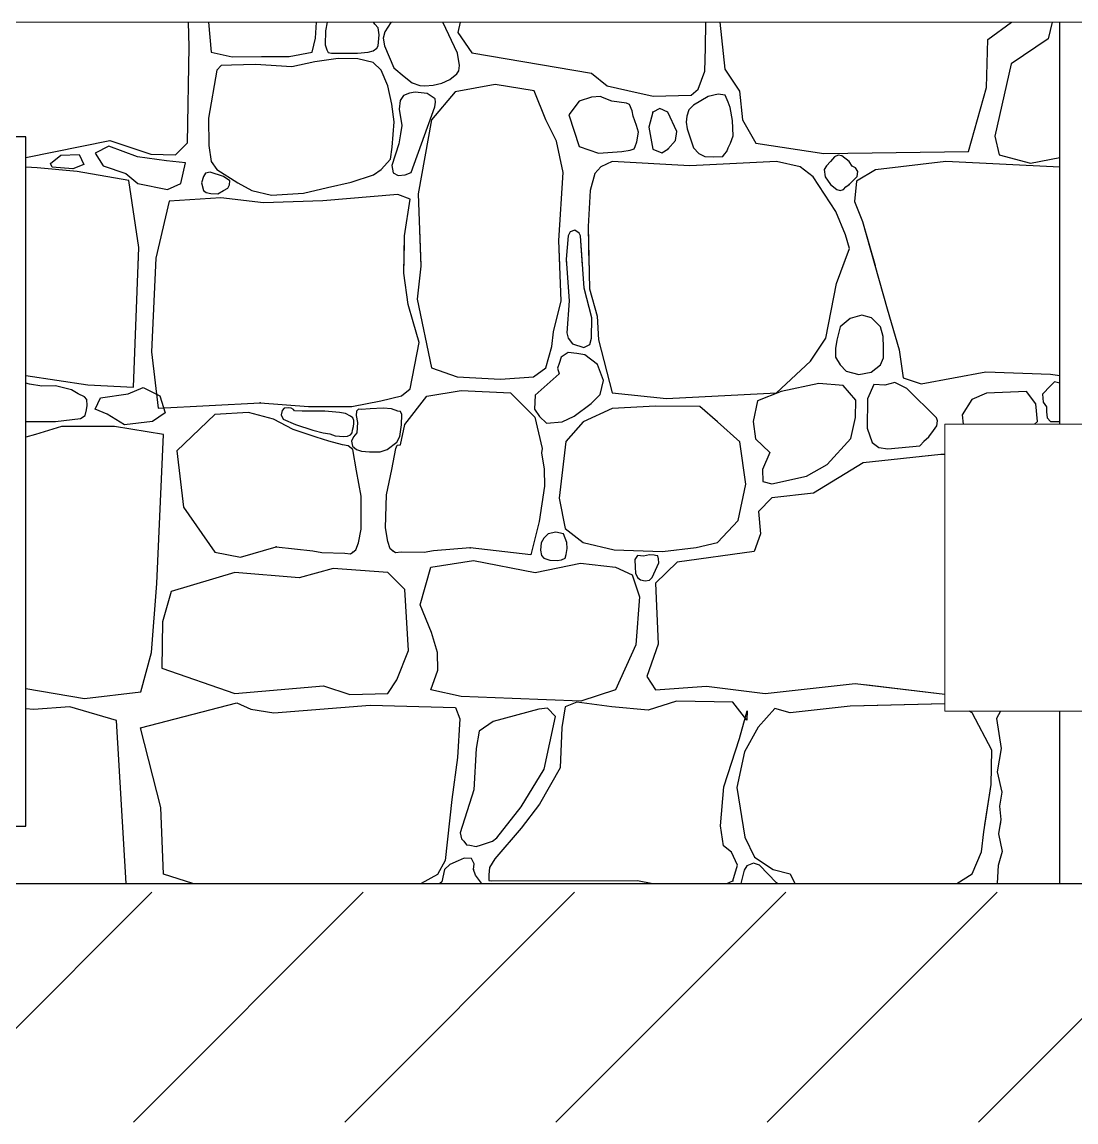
# Model space of a CAD drawing. Header units: feet. Extents: x -10410 to 374725, y -46422 to 88923.
# Drawn here: x 307510 to 308427, y -1258 to -300 of the extents above; entities that cross this region are included whole.
import ezdxf

# ---------------------------------------------------------------- set-up
doc = ezdxf.new("R2010")
doc.units = ezdxf.units.FT
doc.header["$MEASUREMENT"] = 0
for name, color, linetype, lineweight, true_color in [('2D - Общий_Ном._пера__118', 7, 'Continuous', 5, 0x573938), ('Конструктив - Стены Несущие_Ном._пера__87', 7, 'Continuous', 25, 0x6a6a6a), ('Местность - Рельеф_Ном._пера__93', 7, 'Continuous', 25, 0xa2a233)]:
    doc.layers.add(name, color=color, linetype=linetype, lineweight=lineweight, true_color=true_color)
doc.layers.add('Интерьер - Мебель_Ном._пера__7', color=7, linetype='Continuous', lineweight=20)
doc.layers.add('Конструктив - Перекрытия_Ном._пера__1', color=7, linetype='Continuous', lineweight=20)

# ---------------------------------------------------------------- blocks, each defined once
blk = doc.blocks.new('*X130')
at = {"layer": 'Конструктив - Стены Несущие_Ном._пера__87', "linetype": 'Continuous'}
for p, q in [((307655.03, -321.73), (307654.58, -300)), ((307672.03, -300), (307674.32, -326.23)), ((307764.89, -314.17), (307765.93, -300)), ((307775.07, -300), (307773.61, -307.78)), ((307816.79, -301.87), (307815.45, -300)), ((307819.52, -305.04), (307816.79, -301.87)), ((307820.44, -311.03), (307819.52, -305.04)), ((307830.57, -300.43), (307825.24, -308.52)), ((307831.75, -300), (307830.57, -300.43)), ((307888.65, -327.06), (307875.88, -300)), ((307890.87, -300), (307889.02, -309.1)), ((308104.42, -322.6), (308104.65, -300)), ((308116.88, -300), (308121.09, -341.05)), ((308349.95, -315.3), (308370.65, -300)), ((308406.18, -300), (308402.46, -314.8)), ((307762.06, -326.23), (307764.89, -314.17)), ((307773.61, -307.78), (307773.48, -319.93)), ((307819.65, -320.84), (307820.44, -311.03)), ((307825.24, -308.52), (307824.03, -313.95)), ((307824.03, -313.95), (307824.99, -320.62)), ((307889.02, -309.1), (307901.15, -326.94)), ((308348.96, -357.15), (308349.95, -315.3)), ((308402.46, -314.8), (308370.26, -336.35)), ((307653.54, -405.2), (307655.03, -321.73)), ((307773.48, -319.93), (307775, -324.14)), ((307775, -324.14), (307776, -326.52)), ((307810.89, -326.26), (307815.23, -325.18)), ((307815.23, -325.18), (307818.44, -322.83)), ((307818.44, -322.83), (307819.65, -320.84)), ((307824.99, -320.62), (307833.29, -339.82)), ((308103.95, -342.75), (308104.42, -322.6)), ((307674.32, -326.23), (307692.56, -330.32)), ((307692.56, -330.32), (307718.03, -330)), ((307718.03, -330), (307742.14, -329.9)), ((307742.14, -329.9), (307762.06, -326.23)), ((307764.47, -334.72), (307744.45, -339.12)), ((307784.81, -331.89), (307764.47, -334.72)), ((307776, -326.52), (307778.94, -327.06)), ((307778.94, -327.06), (307801.57, -327.06)), ((307801.9, -332.2), (307784.81, -331.89)), ((307801.57, -327.06), (307810.89, -326.26)), ((307815.1, -335.14), (307801.9, -332.2)), ((307822.23, -341.95), (307815.1, -335.14)), ((307890.4, -337.96), (307888.65, -327.06)), ((307901.15, -326.94), (308005.17, -344.64)), ((307679.04, -341.95), (307671.8, -383.78)), ((307682.81, -337.76), (307679.04, -341.95)), ((307691.83, -337.44), (307682.81, -337.76)), ((307712.69, -337.13), (307691.83, -337.44)), ((307744.45, -339.12), (307712.69, -337.13)), ((307828.1, -355.58), (307822.23, -341.95)), ((307833.29, -339.82), (307842.11, -347.44)), ((307888.03, -345.26), (307889.76, -342.65)), ((307889.76, -342.65), (307890.4, -337.96)), ((308005.17, -344.64), (308018.92, -355.56)), ((308097.93, -358.48), (308103.95, -342.75)), ((308121.09, -341.05), (308133.97, -360.13)), ((308370.26, -336.35), (308356.14, -399.51)), ((307842.11, -347.44), (307849.03, -352.84)), ((307849.03, -352.84), (307855.85, -355.36)), ((307867.29, -355.11), (307874.89, -353.3)), ((307874.89, -353.3), (307882.02, -350.17)), ((307882.02, -350.17), (307888.03, -345.26)), ((307831.46, -371.62), (307828.1, -355.58)), ((307846.96, -361.86), (307841.65, -364)), ((307851.71, -361.23), (307846.96, -361.86)), ((307862.29, -362.38), (307851.71, -361.23)), ((307855.85, -355.36), (307860.04, -355.67)), ((307860.04, -355.67), (307867.29, -355.11)), ((307869.06, -366.86), (307862.29, -362.38)), ((307886.54, -360.87), (307865.98, -385.14)), ((307921.22, -354.43), (307886.54, -360.87)), ((307955.4, -359.88), (307921.22, -354.43)), ((307965.55, -385.14), (307955.4, -359.88)), ((308018.92, -355.56), (308036.72, -359.7)), ((308036.72, -359.7), (308058.75, -364.69)), ((308058.75, -364.69), (308091.87, -363.59)), ((308091.87, -363.59), (308097.93, -358.48)), ((308115.31, -362.83), (308106.6, -364.8)), ((308121.53, -363.7), (308115.31, -362.83)), ((308124.07, -369.78), (308121.53, -363.7)), ((308133.97, -360.13), (308136.45, -385.14)), ((308333.35, -412.63), (308348.96, -357.15)), ((307833.34, -386.82), (307831.46, -371.62)), ((307838.57, -368.32), (307837.9, -375.98)), ((307841.65, -364), (307838.57, -368.32)), ((307868.91, -373.92), (307869.32, -369.67)), ((307869.32, -369.67), (307869.06, -366.86)), ((307994.53, -369.04), (307985.37, -380.68)), ((308005.11, -365.42), (307994.53, -369.04)), ((308013.11, -364.83), (308005.11, -365.42)), ((308014.83, -365.61), (308013.11, -364.83)), ((308022.76, -369.04), (308014.83, -365.61)), ((308035.7, -370.54), (308022.76, -369.04)), ((308038.12, -371.77), (308035.7, -370.54)), ((308040.49, -377.24), (308038.12, -371.77)), ((308093.85, -372.26), (308089.79, -376.53)), ((308106.6, -364.8), (308093.85, -372.26)), ((308125.84, -374.42), (308124.07, -369.78)), ((307837.9, -375.98), (307840.19, -390)), ((307848.15, -430.96), (307868.91, -373.92)), ((307985.37, -380.68), (307994.53, -408.42)), ((308041.34, -381.92), (308040.49, -377.24)), ((308044.46, -390.03), (308041.34, -381.92)), ((308058.43, -378.45), (308055.21, -391.58)), ((308064.52, -375.21), (308058.43, -378.45)), ((308071.56, -378.45), (308064.52, -375.21)), ((308079.48, -395.3), (308071.56, -378.45)), ((308088.21, -381.89), (308087.45, -387.15)), ((308089.79, -376.53), (308088.21, -381.89)), ((308127.95, -385.72), (308125.84, -374.42)), ((307671.8, -383.78), (307672.12, -407.58)), ((307831.77, -408.94), (307833.34, -386.82)), ((307840.19, -390), (307839.04, -397.45)), ((307865.98, -385.14), (307854.34, -449.54)), ((307974.72, -403.72), (307965.55, -385.14)), ((308046.05, -396.04), (308044.46, -390.03)), ((308055.21, -391.58), (308058.43, -410.65)), ((308087.45, -387.15), (308088.4, -393.07)), ((308128.52, -399.03), (308127.95, -385.72)), ((308136.45, -385.14), (308148.09, -405.45)), ((307839.04, -397.45), (307837.48, -406)), ((308044.75, -404.44), (308046.05, -396.04)), ((308078.24, -403.22), (308079.48, -395.3)), ((308088.4, -393.07), (308093.85, -409.41)), ((308126.27, -405.58), (308128.52, -399.03)), ((308356.14, -399.51), (308359.86, -415.61)), ((307513.08, -417.84), (307586.17, -403.22)), ((307585.27, -407.96), (307573.2, -414.14)), ((307609.99, -417.38), (307585.27, -407.96)), ((307586.17, -403.22), (307621.84, -415.11)), ((307643.14, -415.61), (307653.54, -405.2)), ((307672.12, -407.58), (307674.11, -421.52)), ((307830.2, -419.42), (307831.77, -408.94)), ((307837.48, -406), (307831.35, -424.85)), ((307980.41, -430.96), (307974.72, -403.72)), ((307994.53, -408.42), (308011.37, -414.12)), ((308031.68, -412.88), (308038.81, -411.62)), ((308038.81, -411.62), (308042.3, -410.28)), ((308042.3, -410.28), (308043.32, -408.42)), ((308043.32, -408.42), (308044.75, -404.44)), ((308058.43, -410.65), (308066.27, -413.92)), ((308066.27, -413.92), (308071.56, -410.65)), ((308071.56, -410.65), (308078.24, -403.22)), ((308093.85, -409.41), (308098.46, -414.39)), ((308122.83, -412.72), (308124.07, -409.41)), ((308124.07, -409.41), (308126.27, -405.58)), ((308148.09, -405.45), (308207.29, -414.61)), ((307534.34, -423.26), (307543.47, -415.91)), ((307543.47, -415.91), (307559.36, -415.32)), ((307559.36, -415.32), (307563.48, -424.15)), ((307573.2, -414.14), (307580.26, -425.33)), ((307635.31, -420.91), (307609.99, -417.38)), ((307621.84, -415.11), (307643.14, -415.61)), ((307651.8, -422.68), (307635.31, -420.91)), ((307822.23, -428.44), (307830.2, -419.42)), ((308011.37, -414.12), (308031.68, -412.88)), ((308098.46, -414.39), (308103.73, -417.22)), ((308103.73, -417.22), (308111.15, -417.31)), ((308111.15, -417.31), (308119.38, -417.12)), ((308119.38, -417.12), (308121.06, -415.11)), ((308121.06, -415.11), (308122.83, -412.72)), ((308207.29, -414.61), (308333.35, -412.63)), ((308216.56, -417.31), (308213.23, -421.55)), ((308219.71, -415.96), (308216.56, -417.31)), ((308222.89, -416.6), (308219.71, -415.96)), ((308229.33, -421.55), (308222.89, -416.6)), ((308359.86, -415.61), (308387.1, -423.04)), ((308387.1, -423.04), (308412.66, -417.92)), ((307522.77, -427), (307513.08, -426.51)), ((307557.69, -430.22), (307522.77, -427)), ((307535.81, -426.5), (307534.34, -423.26)), ((307553.77, -427.97), (307535.81, -426.5)), ((307563.48, -424.15), (307553.77, -427.97)), ((307602.47, -438.1), (307557.69, -430.22)), ((307580.26, -425.33), (307599.99, -431.8)), ((307647.97, -440.63), (307651.8, -422.68)), ((307673.29, -430.85), (307669.22, -431.52)), ((307684.94, -434.55), (307673.29, -430.85)), ((307674.11, -421.52), (307679.04, -428.44)), ((307679.04, -428.44), (307697.38, -439.97)), ((307815.63, -433.15), (307822.23, -428.44)), ((307831.35, -424.85), (307832.74, -431.22)), ((308013.35, -426.01), (308008.15, -431.95)), ((308023.26, -421.55), (308013.35, -426.01)), ((308090.63, -425.26), (308023.26, -421.55)), ((308166.07, -421.55), (308090.63, -425.26)), ((308186.73, -426.01), (308166.07, -421.55)), ((308198.12, -434.92), (308186.73, -426.01)), ((308209.63, -425.22), (308207.53, -428.48)), ((308207.53, -428.48), (308208.65, -434.72)), ((308213.23, -421.55), (308209.63, -425.22)), ((308232.09, -425.46), (308229.33, -421.55)), ((308235.03, -427), (308232.09, -425.46)), ((308236.92, -430.18), (308235.03, -427)), ((308252.36, -428.73), (308235.77, -438.64)), ((308236.39, -434.48), (308236.92, -430.18)), ((308313.54, -421.55), (308252.36, -428.73)), ((308412.66, -426.49), (308313.54, -421.55)), ((307599.99, -431.8), (307610.29, -440.63)), ((307611.43, -496.36), (307602.47, -438.1)), ((307667.53, -434.55), (307665.88, -440.07)), ((307665.88, -440.07), (307667.53, -446.68)), ((307669.22, -431.52), (307667.53, -434.55)), ((307690.58, -438.19), (307684.94, -434.55)), ((307690.28, -441.83), (307690.58, -438.19)), ((307697.38, -439.97), (307709.65, -446.68)), ((307775.58, -443.95), (307796.13, -439.44)), ((307796.13, -439.44), (307815.63, -433.15)), ((307832.74, -431.22), (307837.01, -433.51)), ((307837.01, -433.51), (307843.16, -433.2)), ((307843.16, -433.2), (307848.15, -430.96)), ((307976.7, -490.16), (307980.41, -430.96)), ((308008.15, -431.95), (308003.94, -446.81)), ((308217.69, -464.89), (308198.12, -434.92)), ((308208.65, -434.72), (308213.23, -441.36)), ((308229.33, -441.36), (308236.39, -434.48)), ((308235.77, -438.64), (308234.03, -456.22)), ((307610.29, -440.63), (307636.19, -445.93)), ((307636.19, -445.93), (307647.97, -440.63)), ((307667.53, -446.68), (307669.95, -448.44)), ((307669.95, -448.44), (307673.95, -449.35)), ((307673.95, -449.35), (307679.9, -449.66)), ((307679.9, -449.66), (307684.94, -446.68)), ((307684.94, -446.68), (307688.64, -444.56)), ((307688.64, -444.56), (307690.28, -441.83)), ((307709.65, -446.68), (307726.73, -450.66)), ((307726.73, -450.66), (307754.62, -449.09)), ((307754.62, -449.09), (307775.58, -443.95)), ((307836.61, -450.04), (307771.41, -455.71)), ((307847.53, -454.13), (307836.61, -450.04)), ((307854.34, -449.54), (307856.82, -512.7)), ((308003.94, -446.81), (308002.21, -478.02)), ((308213.23, -441.36), (308218.81, -445.77)), ((308218.81, -445.77), (308221.66, -446.61)), ((308221.66, -446.61), (308224.6, -445.73)), ((308224.6, -445.73), (308226.64, -443.62)), ((308226.64, -443.62), (308229.33, -441.36)), ((307637.74, -455.95), (307626.08, -505.69)), ((307682.54, -453.21), (307637.74, -455.95)), ((307719.89, -457.38), (307682.54, -453.21)), ((307771.41, -455.71), (307719.89, -457.38)), ((307842.45, -486.22), (307847.53, -454.13)), ((308234.03, -456.22), (308241.07, -473.8)), ((308226.36, -485.2), (308217.69, -464.89)), ((308002.21, -478.02), (308003.45, -532.26)), ((308241.07, -473.8), (308262.52, -549.6)), ((307841.94, -518.74), (307842.45, -486.22)), ((307984.9, -486.22), (307983.04, -506.36)), ((307986.76, -482.7), (307984.9, -486.22)), ((307990.7, -481.27), (307986.76, -482.7)), ((307994.47, -483.79), (307990.7, -481.27)), ((307995.52, -486.22), (307994.47, -483.79)), ((307998.7, -531.62), (307995.52, -486.22)), ((308229.82, -497.09), (308226.36, -485.2)), ((307606.73, -617.96), (307611.43, -496.36)), ((307978.68, -542.66), (307976.7, -490.16)), ((308218.43, -527.56), (308229.82, -497.09)), ((307626.08, -505.69), (307622.19, -587.1)), ((307983.04, -506.36), (307985.79, -542.87)), ((307856.82, -512.7), (307853.35, -541.18)), ((307845.78, -545.92), (307841.94, -518.74)), ((308005.5, -557.67), (307998.7, -531.62)), ((308003.45, -532.26), (308010.13, -556.04)), ((308209.02, -575.11), (308218.43, -527.56)), ((307853.35, -541.18), (307865.98, -601.12)), ((307971.99, -569.66), (307978.68, -542.66)), ((307985.79, -542.87), (307983.62, -570.47)), ((307849.95, -561.09), (307845.78, -545.92)), ((308240.51, -555.18), (308230.3, -558.1)), ((308248.76, -557.67), (308240.51, -555.18)), ((308262.52, -549.6), (308272.92, -585.27)), ((307855.28, -579.1), (307849.95, -561.09)), ((308005.33, -575.11), (308005.5, -557.67)), ((308010.13, -556.04), (308011.37, -576.6)), ((308230.3, -558.1), (308221.53, -565.26)), ((308256.75, -565.26), (308248.76, -557.67)), ((307970.75, -582.54), (307971.99, -569.66)), ((307983.62, -570.47), (307984.9, -575.11)), ((308221.53, -565.26), (308218.73, -576.96)), ((308259.06, -573.86), (308256.75, -565.26)), ((308259.33, -583.24), (308259.06, -573.86)), ((307847.53, -619.45), (307855.28, -579.1)), ((307965.55, -601.12), (307970.75, -582.54)), ((307984.9, -575.11), (307988.59, -580.25)), ((307988.59, -580.25), (307998.53, -583.33)), ((307998.53, -583.33), (308003.62, -580.7)), ((308003.62, -580.7), (308005.33, -575.11)), ((308011.37, -576.6), (308023.26, -622.91)), ((308195.64, -595.17), (308209.02, -575.11)), ((308218.73, -576.96), (308217.56, -584.2)), ((308259.37, -592.24), (308259.33, -583.24)), ((307622.19, -587.1), (307628.17, -636.12)), ((307978.85, -591.77), (307977.02, -597.18)), ((307984.9, -587.83), (307978.85, -591.77)), ((307992.3, -588.73), (307984.9, -587.83)), ((307999.29, -589.85), (307992.3, -588.73)), ((308010.31, -598.15), (307999.29, -589.85)), ((308217.56, -584.2), (308217.47, -591.67)), ((308217.47, -591.67), (308221.53, -598.39)), ((308256.75, -598.39), (308259.37, -592.24)), ((308272.92, -585.27), (308276.39, -609.79)), ((307865.98, -601.12), (307888.28, -608.79)), ((307954.65, -608.79), (307965.55, -601.12)), ((307977.02, -597.18), (307975.64, -601.4)), ((307975.64, -601.4), (307977.02, -606.35)), ((308015.71, -612.14), (308010.31, -598.15)), ((308166.07, -622.91), (308195.64, -595.17)), ((308221.53, -598.39), (308226.77, -604.02)), ((308248.55, -604.72), (308256.75, -598.39)), ((307513.08, -607.84), (307566.85, -615.98)), ((307888.28, -608.79), (307925.92, -611.02)), ((307925.92, -611.02), (307954.65, -608.79)), ((307977.02, -606.35), (307956.26, -624.77)), ((308012.86, -624.22), (308015.71, -612.14)), ((308226.77, -604.02), (308237.9, -606.77)), ((308237.9, -606.77), (308248.55, -604.72)), ((308276.39, -609.79), (308291.99, -614.99)), ((308291.99, -614.99), (308348.46, -604.58)), ((308348.46, -604.58), (308404.69, -606.57)), ((308404.69, -606.57), (308412.66, -607.77)), ((307516.05, -615.17), (307513.08, -614.48)), ((307526.74, -616.93), (307516.05, -615.17)), ((307538.87, -616.72), (307526.74, -616.93)), ((307552.58, -620.35), (307538.87, -616.72)), ((307558.48, -623.6), (307552.58, -620.35)), ((307566.85, -615.98), (307606.73, -617.96)), ((307602.11, -623.62), (307615.11, -618.2)), ((307615.11, -618.2), (307629.55, -625.42)), ((307839.94, -625.46), (307847.53, -619.45)), ((307861.77, -625.64), (307891.74, -620.93)), ((307891.74, -620.93), (307934.84, -622.91)), ((308170.13, -621.67), (308149.58, -629.85)), ((308203.08, -614.74), (308170.13, -621.67)), ((308224.13, -616.47), (308203.08, -614.74)), ((308235.27, -629.35), (308224.13, -616.47)), ((308250.9, -615.72), (308245.32, -628.11)), ((308260.59, -616.07), (308250.9, -615.72)), ((308269.23, -613.84), (308260.59, -616.07)), ((308279.61, -618.95), (308269.23, -613.84)), ((308305.37, -644.71), (308279.61, -618.95)), ((308383.63, -621.67), (308348.96, -623.16)), ((308391.81, -632.32), (308383.63, -621.67)), ((308404.69, -616.72), (308397.76, -623.87)), ((308408.23, -613.35), (308404.69, -616.72)), ((308412.66, -614.38), (308408.23, -613.35)), ((307564.04, -626.35), (307558.48, -623.6)), ((307566.14, -628.67), (307564.04, -626.35)), ((307566.19, -633.79), (307566.14, -628.67)), ((307573.22, -636.98), (307577.92, -627.23)), ((307577.92, -627.23), (307602.11, -623.62)), ((307628.17, -636.12), (307716.89, -631.63)), ((307629.55, -625.42), (307634.25, -640.23)), ((307716.89, -631.63), (307759.03, -634.79)), ((307796.76, -634.79), (307821.77, -629.79)), ((307821.77, -629.79), (307839.94, -625.46)), ((307842.86, -650.34), (307861.77, -625.64)), ((307934.84, -622.91), (307955.81, -643.95)), ((307956.26, -624.77), (307955.66, -636.97)), ((307990.22, -643.29), (308004.89, -632.02)), ((308004.89, -632.02), (308012.86, -624.22)), ((308023.26, -622.91), (308070.57, -627.87)), ((308070.57, -627.87), (308166.07, -622.91)), ((308149.58, -629.85), (308145.84, -647.78)), ((308235.03, -644.21), (308235.27, -629.35)), ((308245.32, -628.11), (308244.93, -653.62)), ((308336.08, -628.61), (308327.77, -642.01)), ((308348.96, -623.16), (308336.08, -628.61)), ((308397.76, -623.87), (308398.37, -630.98)), ((308398.37, -630.98), (308401.23, -635.17)), ((307564.54, -642.61), (307565.7, -637.76)), ((307565.7, -637.76), (307566.19, -633.79)), ((307583.69, -641.31), (307573.22, -636.98)), ((307598.86, -650.7), (307583.69, -641.31)), ((307634.25, -640.23), (307623.05, -647.81)), ((307677.56, -641.6), (307644.29, -673.3)), ((307706.73, -640), (307677.56, -641.6)), ((307728.52, -645.89), (307706.73, -640)), ((307735.9, -638.16), (307735.25, -642.1)), ((307737.64, -636.14), (307735.9, -638.16)), ((307741.25, -635.8), (307737.64, -636.14)), ((307743.83, -636.31), (307741.25, -635.8)), ((307745.78, -637.22), (307743.83, -636.31)), ((307746.84, -638.39), (307745.78, -637.22)), ((307753.29, -638.93), (307746.84, -638.39)), ((307773.19, -638.86), (307753.29, -638.93)), ((307759.03, -634.79), (307796.76, -634.79)), ((307785.96, -640.03), (307773.19, -638.86)), ((307791, -640.85), (307785.96, -640.03)), ((307795.57, -643.02), (307791, -640.85)), ((307800.65, -638.86), (307800.41, -642.62)), ((307802.49, -637.07), (307800.65, -638.86)), ((307804.72, -637.28), (307802.49, -637.07)), ((307812.69, -636.73), (307804.72, -637.28)), ((307823.84, -636.2), (307812.69, -636.73)), ((307831.16, -636.91), (307823.84, -636.2)), ((307836.63, -638.86), (307831.16, -636.91)), ((307839.05, -639.17), (307836.63, -638.86)), ((307840.26, -641.85), (307839.05, -639.17)), ((307955.66, -636.97), (307959.97, -643.57)), ((308023.26, -636.53), (307998, -648.18)), ((308060.91, -634.55), (308023.26, -636.53)), ((308099.55, -634.8), (308060.91, -634.55)), ((308114.9, -648.18), (308099.55, -634.8)), ((308393.18, -647.91), (308391.81, -632.32)), ((308401.23, -635.17), (308401.12, -639.52)), ((308401.12, -639.52), (308401.67, -644.59)), ((307513.08, -647.93), (307538.87, -647.93)), ((307538.87, -647.93), (307560.63, -645.25)), ((307560.63, -645.25), (307564.54, -642.61)), ((307623.05, -647.81), (307598.86, -650.7)), ((307745.66, -654.71), (307728.52, -645.89)), ((307735.25, -642.1), (307736.94, -645.89)), ((307736.94, -645.89), (307747.69, -650.38)), ((307747.69, -650.38), (307762.73, -655.23)), ((307797.41, -644.69), (307795.57, -643.02)), ((307798.52, -646.91), (307797.41, -644.69)), ((307798.01, -652.07), (307798.27, -649.45)), ((307798.27, -649.45), (307798.52, -646.91)), ((307800.41, -642.62), (307801.57, -648.69)), ((307801.57, -648.69), (307800.93, -657.66)), ((307838.28, -660.79), (307839.86, -650.85)), ((307839.08, -668.2), (307842.86, -650.34)), ((307839.86, -650.85), (307840.26, -641.85)), ((307955.81, -643.95), (307962.23, -671.33)), ((307959.97, -643.57), (307965.92, -649.25)), ((307965.92, -649.25), (307979.67, -648.18)), ((307979.67, -648.18), (307990.22, -643.29)), ((307998, -648.18), (307982.89, -665.27)), ((308134.22, -665.51), (308114.9, -648.18)), ((308145.84, -647.78), (308147.84, -662.79)), ((308230.72, -662.62), (308235.03, -644.21)), ((308306.33, -647.32), (308305.37, -644.71)), ((308305.72, -651.55), (308306.33, -647.32)), ((308327.77, -642.01), (308328.58, -650)), ((308390.56, -650), (308393.18, -647.91)), ((308401.67, -644.59), (308404.69, -647.93)), ((308404.69, -647.93), (308412.66, -647.93)), ((307521.28, -659.07), (307513.08, -661.44)), ((307544.07, -652.14), (307521.28, -659.07)), ((307567.1, -652.14), (307544.07, -652.14)), ((307590.13, -652.14), (307567.1, -652.14)), ((307632.73, -659.17), (307590.13, -652.14)), ((307627.04, -788.81), (307632.73, -659.17)), ((307765.66, -661.54), (307745.66, -654.71)), ((307762.73, -655.23), (307771.8, -657.67)), ((307771.8, -657.67), (307777.5, -658.65)), ((307777.5, -658.65), (307782.07, -660.16)), ((307782.07, -660.16), (307789.57, -660.83)), ((307789.57, -660.83), (307792.99, -660.56)), ((307792.99, -660.56), (307795.57, -659.29)), ((307795.57, -659.29), (307796.83, -657.71)), ((307796.83, -657.71), (307797.34, -655.44)), ((307797.34, -655.44), (307798.01, -652.07)), ((307800.93, -657.66), (307798.04, -661.08)), ((308244.93, -653.62), (308249.46, -666.13)), ((308298.7, -661.29), (308302.84, -655.74)), ((308302.84, -655.74), (308305.72, -651.55)), ((307776.64, -664.9), (307765.66, -661.54)), ((307788.52, -668.05), (307776.64, -664.9)), ((307793.59, -669.04), (307788.52, -668.05)), ((307797.56, -672.28), (307793.59, -669.04)), ((307798.04, -661.08), (307796.46, -665.05)), ((307796.46, -665.05), (307797.28, -669.31)), ((307797.28, -669.31), (307800.65, -672.28)), ((307827.45, -672.28), (307835.84, -665.76)), ((307835.02, -671.33), (307836.1, -668.49)), ((307835.84, -665.76), (307838.28, -660.79)), ((307836.1, -668.49), (307839.08, -668.2)), ((307982.89, -665.27), (307976.94, -714.55)), ((308139.42, -702.42), (308134.22, -665.51)), ((308147.84, -662.79), (308160.23, -674.92)), ((308210.26, -685.33), (308230.72, -662.62)), ((308249.46, -666.13), (308255.18, -670.32)), ((308255.18, -670.32), (308263.01, -671.71)), ((308263.01, -671.71), (308290.8, -669.05)), ((308290.8, -669.05), (308294.57, -664.84)), ((308294.47, -665.02), (308298.7, -661.29)), ((307644.29, -673.3), (307650.18, -722.36)), ((307800.65, -690.7), (307797.56, -672.28)), ((307800.65, -672.28), (307805.09, -673.57)), ((307805.09, -673.57), (307812.11, -674.28)), ((307812.11, -674.28), (307821.34, -674.15)), ((307821.34, -674.15), (307827.45, -672.28)), ((307831.43, -689.66), (307835.02, -671.33)), ((307962.23, -671.33), (307961.72, -675.1)), ((307961.72, -675.1), (307964.13, -689.21)), ((308160.23, -674.92), (308154.03, -689.54)), ((308309.08, -676.41), (308241.71, -683.84)), ((308312.66, -676.47), (308309.08, -676.41)), ((307964.13, -689.21), (307964.31, -704.04)), ((308192.42, -695.48), (308210.26, -685.33)), ((308241.71, -683.84), (308198.37, -710.1)), ((307804.64, -712.8), (307800.65, -690.7)), ((307826.84, -711.64), (307831.43, -689.66)), ((308154.03, -689.54), (308154.28, -699.94)), ((308162.21, -702.17), (308192.42, -695.48)), ((307964.31, -704.04), (307959.73, -734.95)), ((308132.73, -733.87), (308139.42, -702.42)), ((308154.28, -699.94), (308162.21, -702.17)), ((307804.64, -741.65), (307804.64, -712.8)), ((307826.05, -740.49), (307826.84, -711.64)), ((307976.94, -714.55), (307982.15, -741.06)), ((308162.21, -714.31), (308150.57, -726.19)), ((308198.37, -710.1), (308162.21, -714.31)), ((307650.18, -722.36), (307677.56, -761.6)), ((308150.57, -726.19), (308152.3, -745.51)), ((307959.73, -734.95), (307952.54, -763.9)), ((308114.9, -753.19), (308132.73, -733.87)), ((307802.56, -753.31), (307804.64, -741.65)), ((307827.82, -752.2), (307826.05, -740.49)), ((307967.49, -745.63), (307963.57, -749.23)), ((307974.15, -744.15), (307967.49, -745.63)), ((307980.81, -745.69), (307974.15, -744.15)), ((307982.15, -749.23), (307980.81, -745.69)), ((307982.15, -741.06), (307998, -753.19)), ((308152.3, -745.51), (308146.6, -761.12)), ((307800.11, -759.61), (307802.56, -753.31)), ((307830.09, -758.55), (307827.82, -752.2)), ((307961.25, -753.35), (307960.8, -759.68)), ((307963.57, -749.23), (307961.25, -753.35)), ((307983.67, -753.06), (307982.15, -749.23)), ((307983.9, -758.36), (307983.67, -753.06)), ((307998, -753.19), (308024.99, -759.63)), ((308096.33, -757.4), (308114.9, -753.19)), ((307677.56, -761.6), (307699.79, -765.82)), ((307699.79, -765.82), (307730.67, -757)), ((307730.67, -757), (307762.6, -760.54)), ((307762.6, -760.54), (307770.58, -761.99)), ((307770.58, -761.99), (307790.44, -762.34)), ((307790.44, -762.34), (307795.57, -762.92)), ((307795.57, -762.92), (307797.56, -761.6)), ((307797.56, -761.6), (307800.11, -759.61)), ((307832.58, -760.62), (307830.09, -758.55)), ((307834.54, -762), (307832.58, -760.62)), ((307839.68, -761.55), (307834.54, -762)), ((307859.54, -761.75), (307839.68, -761.55)), ((307867.56, -760.51), (307859.54, -761.75)), ((307899.58, -757.85), (307867.56, -760.51)), ((307952.54, -763.9), (307899.58, -757.85)), ((307960.8, -759.68), (307961.67, -764.6)), ((307961.67, -764.6), (307963.57, -766.81)), ((307982.15, -766.81), (307983.12, -763.48)), ((307983.12, -763.48), (307983.9, -758.36)), ((308024.99, -759.63), (308066.85, -760.87)), ((308045.11, -764.6), (308042.79, -768.05)), ((308050.45, -765.02), (308045.11, -764.6)), ((308055.53, -763.96), (308050.45, -765.02)), ((308059.65, -764.09), (308055.53, -763.96)), ((308060.94, -764.6), (308059.65, -764.09)), ((308062.96, -764.89), (308060.94, -764.6)), ((308063.58, -767.34), (308062.96, -764.89)), ((308066.85, -760.87), (308096.33, -757.4)), ((308146.6, -761.12), (308079.73, -770.28)), ((307856.08, -807.43), (307865.24, -774.74)), ((307865.24, -774.74), (307902.64, -768.8)), ((307902.64, -768.8), (307956.14, -779.2)), ((307956.14, -779.2), (307995.52, -771.02)), ((307963.57, -766.81), (307968.87, -768.63)), ((307968.87, -768.63), (307975.18, -768.69)), ((307975.18, -768.69), (307979.23, -768.3)), ((307979.23, -768.3), (307982.15, -766.81)), ((307995.52, -771.02), (308025.98, -774.74)), ((308025.98, -774.74), (308040.6, -781.43)), ((308042.79, -768.05), (308043.08, -774.67)), ((308043.08, -774.67), (308043.6, -779.95)), ((308057.85, -783.65), (308063.7, -770.75)), ((308079.73, -770.28), (308060.91, -788.61)), ((308063.7, -770.75), (308063.58, -767.34)), ((307694.79, -779.2), (307639.31, -795.8)), ((307750.81, -783.9), (307694.79, -779.2)), ((307780.29, -775.73), (307750.81, -783.9)), ((307827.85, -779.2), (307780.29, -775.73)), ((307842.7, -794.06), (307827.85, -779.2)), ((308040.6, -781.43), (308047.04, -800.5)), ((308043.6, -779.95), (308045.11, -783.65)), ((308045.11, -783.65), (308047.78, -785.55)), ((308055.66, -785.87), (308057.85, -783.65)), ((307622.38, -848.96), (307627.04, -788.81)), ((307845.92, -847.31), (307842.7, -794.06)), ((308047.78, -785.55), (308051.9, -786.41)), ((308051.9, -786.41), (308055.66, -785.87)), ((308060.91, -788.61), (308063.14, -841.61)), ((307639.31, -795.8), (307631.79, -822.26)), ((308047.04, -800.5), (308043.82, -842.11)), ((307865.98, -831.46), (307856.08, -807.43)), ((307631.79, -822.26), (307631.3, -862.56)), ((307871.19, -849.04), (307865.98, -831.46)), ((308043.82, -842.11), (308025.98, -881.49)), ((308063.14, -841.61), (308053.23, -869.85)), ((307612.99, -883.06), (307622.38, -848.96)), ((307835.77, -872.82), (307845.92, -847.31)), ((307871.43, -864.4), (307871.19, -849.04)), ((307631.3, -862.56), (307694.79, -884.71)), ((307865.24, -881.49), (307871.43, -864.4)), ((308053.23, -869.85), (308060.91, -881.49)), ((307513.08, -880.34), (307564.13, -888.92)), ((307694.79, -884.71), (307771.87, -878.02)), ((307771.87, -878.02), (307794.9, -885.45)), ((307827.85, -884.71), (307835.77, -872.82)), ((308060.91, -881.49), (308105.24, -878.27)), ((308105.24, -878.27), (308156.26, -884.71)), ((308156.26, -884.71), (308234.53, -875.79)), ((308234.53, -875.79), (308312.66, -885.18)), ((307564.13, -888.92), (307612.99, -883.06)), ((307794.9, -885.45), (307827.85, -884.71)), ((307891.74, -887.19), (307865.24, -881.49)), ((307936.08, -888.92), (307891.74, -887.19)), ((307996.02, -891.4), (307936.08, -888.92)), ((308025.98, -881.49), (307996.02, -891.4)), ((307519.55, -898.58), (307513.08, -897.89)), ((307551.25, -896.1), (307519.55, -898.58)), ((307591.81, -908.23), (307551.25, -896.1)), ((307612.66, -914.51), (307696.57, -892.63)), ((307696.57, -892.63), (307708.71, -898.33)), ((307708.71, -898.33), (307728.72, -901.3)), ((307728.72, -901.3), (307812.69, -894.62)), ((307812.69, -894.62), (307886.74, -896.85)), ((307886.74, -896.85), (307890.71, -906.75)), ((307959.36, -898.33), (307919.71, -909.06)), ((307966.79, -897.34), (307959.36, -898.33)), ((307973.83, -904.76), (307966.79, -897.34)), ((307982.15, -896.1), (307979.42, -914.18)), ((307992.55, -892.14), (307982.15, -896.1)), ((308022.76, -896.1), (307992.55, -892.14)), ((308054.47, -899.07), (308022.76, -896.1)), ((308079.24, -891.4), (308054.47, -899.07)), ((308128.28, -892.14), (308079.24, -891.4)), ((308140.41, -907.74), (308128.28, -892.14)), ((308133.97, -923.84), (308140.66, -899.82)), ((308140.66, -899.82), (308140.41, -907.74)), ((308164.68, -897.59), (308150.32, -913.94)), ((308178.06, -901.3), (308164.68, -897.59)), ((308230.32, -895.61), (308178.06, -901.3)), ((308312.66, -893.56), (308230.32, -895.61)), ((308336.57, -901.3), (308333.85, -900)), ((308361.19, -900), (308357.55, -906.34)), ((307600.37, -1050), (307591.81, -908.23)), ((307890.71, -906.75), (307888.48, -940.19)), ((307919.71, -909.06), (307907.35, -917.4)), ((307964.07, -950.34), (307973.83, -904.76)), ((308353.66, -934), (308336.57, -901.3)), ((308357.55, -906.34), (308361.56, -932.37)), ((307630.33, -983.92), (307612.66, -914.51)), ((307907.35, -917.4), (307904.87, -932.51)), ((307979.42, -914.18), (307977.94, -949.35)), ((308150.32, -913.94), (308138.43, -935.48)), ((308120.35, -965.95), (308133.97, -923.84)), ((307904.87, -932.51), (307902.89, -968.42)), ((308138.43, -935.48), (308131.74, -966.44)), ((308352.92, -963.72), (308353.66, -934)), ((308361.56, -932.37), (308358.29, -952.92)), ((307888.48, -940.19), (307883.52, -976.85)), ((307944, -983.29), (307964.07, -950.34)), ((307977.94, -949.35), (307959.85, -981.06)), ((308358.29, -952.92), (308362.3, -970.44)), ((308117.38, -999.88), (308120.35, -965.95)), ((308131.74, -966.44), (308138.68, -1009.79)), ((308346.48, -1005.08), (308352.92, -963.72)), ((307902.89, -968.42), (307890.9, -1005.83)), ((308362.3, -970.44), (308360.34, -982.56)), ((307632.64, -1041.97), (307630.33, -983.92)), ((307883.52, -976.85), (307877.87, -1029.85)), ((307922.95, -1010.28), (307944, -983.29)), ((307959.85, -981.06), (307944, -1001.86)), ((308360.34, -982.56), (308361.48, -994.43)), ((308361.48, -994.43), (308359.27, -1006.88)), ((307944, -1001.86), (307920.97, -1028.61)), ((308120.1, -1017.22), (308117.38, -999.88)), ((308344.5, -1022.42), (308346.48, -1005.08)), ((307890.9, -1005.83), (307892.19, -1011.15)), ((307892.19, -1011.15), (307894.22, -1013.25)), ((307894.22, -1013.25), (307896.47, -1016.25)), ((307909.33, -1016.47), (307919.1, -1013.09)), ((307919.1, -1013.09), (307922.95, -1010.28)), ((308138.68, -1009.79), (308147.1, -1027.12)), ((308359.27, -1006.88), (308362.63, -1022.1)), ((307896.47, -1016.25), (307899.29, -1016.79)), ((307899.29, -1016.79), (307904.81, -1017.83)), ((307904.81, -1017.83), (307909.33, -1016.47)), ((308127.04, -1022.67), (308120.1, -1017.22)), ((308132.24, -1034.06), (308127.04, -1022.67)), ((308336.57, -1041.74), (308344.5, -1022.42)), ((308362.63, -1022.1), (308359.19, -1034.47)), ((307877.87, -1029.85), (307871.14, -1042.23)), ((307881.99, -1033.39), (307877.33, -1037.77)), ((307889.1, -1030.23), (307881.99, -1033.39)), ((307894.31, -1027.99), (307889.1, -1030.23)), ((307900.91, -1028.11), (307894.31, -1027.99)), ((307903, -1033.01), (307900.91, -1028.11)), ((307902.64, -1037.77), (307903, -1033.01)), ((307920.97, -1028.61), (307916.51, -1036.14)), ((308128.28, -1047.68), (308132.24, -1034.06)), ((308146.29, -1032.42), (308140.25, -1034.56)), ((308151.52, -1034.02), (308146.29, -1032.42)), ((308147.1, -1027.12), (308163.2, -1037.77)), ((308166.07, -1049.36), (308151.52, -1034.02)), ((307658.19, -1050), (307632.64, -1041.97)), ((307871.14, -1042.23), (307857.1, -1050)), ((307877.33, -1037.77), (307874.85, -1048.61)), ((307904.35, -1042.7), (307902.64, -1037.77)), ((307909.58, -1049.66), (307904.35, -1042.7)), ((307915.97, -1042.43), (307915.89, -1047.3)), ((307916.51, -1036.14), (307915.97, -1042.43)), ((308138.03, -1038.29), (308135.07, -1050)), ((308140.25, -1034.56), (308138.03, -1038.29)), ((308163.2, -1037.77), (308178.06, -1041.74)), ((308178.06, -1041.74), (308182.1, -1050)), ((308323.16, -1050), (308336.57, -1041.74)), ((308359.19, -1034.47), (308358.13, -1049.61)), ((307874.85, -1048.61), (307873.13, -1050)), ((307909.66, -1050), (307909.58, -1049.66)), ((307915.89, -1047.3), (307918.49, -1047.68)), ((307918.49, -1047.68), (308045.3, -1047.43)), ((308045.3, -1047.43), (308058.59, -1050)), ((308123.09, -1050), (308128.28, -1047.68)), ((308166.93, -1050), (308166.07, -1049.36)), ((308358.13, -1049.61), (308358.1, -1050))]:
    blk.add_line(p, q, dxfattribs=at)
for p in [(308058.43, -378.45), (308071.56, -410.65), (308229.33, -441.36), (307716.89, -631.63), (307730.67, -757), (307797.56, -761.6), (307797.56, -761.6), (307832.58, -760.62), (307832.58, -760.62), (307899.58, -757.85), (307902.64, -1037.77), (308128.28, -1047.68)]:
    blk.add_point(p, dxfattribs=at)
blk = doc.blocks.new('Штриховка_65', base_point=(0, 0))
at = {"layer": 'Конструктив - Стены Несущие_Ном._пера__87', "linetype": 'Continuous'}
blk.add_blockref('*X130', (0, 0), dxfattribs=at)
blk = doc.blocks.new('*X134')
at = {"layer": 'Конструктив - Стены Несущие_Ном._пера__87', "linetype": 'Continuous'}
for p, q in [((307655.03, -321.73), (307654.58, -300)), ((307672.03, -300), (307674.32, -326.23)), ((307764.89, -314.17), (307765.93, -300)), ((307775.07, -300), (307773.61, -307.78)), ((307816.79, -301.87), (307815.45, -300)), ((307819.52, -305.04), (307816.79, -301.87)), ((307820.44, -311.03), (307819.52, -305.04)), ((307830.57, -300.43), (307825.24, -308.52)), ((307831.75, -300), (307830.57, -300.43)), ((307888.65, -327.06), (307875.88, -300)), ((307890.87, -300), (307889.02, -309.1)), ((308104.42, -322.6), (308104.65, -300)), ((308116.88, -300), (308121.09, -341.05)), ((308349.95, -315.3), (308370.65, -300)), ((308406.18, -300), (308402.46, -314.8)), ((307762.06, -326.23), (307764.89, -314.17)), ((307773.61, -307.78), (307773.48, -319.93)), ((307819.65, -320.84), (307820.44, -311.03)), ((307825.24, -308.52), (307824.03, -313.95)), ((307824.03, -313.95), (307824.99, -320.62)), ((307889.02, -309.1), (307901.15, -326.94)), ((308348.96, -357.15), (308349.95, -315.3)), ((308402.46, -314.8), (308370.26, -336.35)), ((307653.54, -405.2), (307655.03, -321.73)), ((307773.48, -319.93), (307775, -324.14)), ((307775, -324.14), (307776, -326.52)), ((307810.89, -326.26), (307815.23, -325.18)), ((307815.23, -325.18), (307818.44, -322.83)), ((307818.44, -322.83), (307819.65, -320.84)), ((307824.99, -320.62), (307833.29, -339.82)), ((308103.95, -342.75), (308104.42, -322.6)), ((307674.32, -326.23), (307692.56, -330.32)), ((307692.56, -330.32), (307718.03, -330)), ((307718.03, -330), (307742.14, -329.9)), ((307742.14, -329.9), (307762.06, -326.23)), ((307764.47, -334.72), (307744.45, -339.12)), ((307784.81, -331.89), (307764.47, -334.72)), ((307776, -326.52), (307778.94, -327.06)), ((307778.94, -327.06), (307801.57, -327.06)), ((307801.9, -332.2), (307784.81, -331.89)), ((307801.57, -327.06), (307810.89, -326.26)), ((307815.1, -335.14), (307801.9, -332.2)), ((307822.23, -341.95), (307815.1, -335.14)), ((307890.4, -337.96), (307888.65, -327.06)), ((307901.15, -326.94), (308005.17, -344.64)), ((307679.04, -341.95), (307671.8, -383.78)), ((307682.81, -337.76), (307679.04, -341.95)), ((307691.83, -337.44), (307682.81, -337.76)), ((307712.69, -337.13), (307691.83, -337.44)), ((307744.45, -339.12), (307712.69, -337.13)), ((307828.1, -355.58), (307822.23, -341.95)), ((307833.29, -339.82), (307842.11, -347.44)), ((307888.03, -345.26), (307889.76, -342.65)), ((307889.76, -342.65), (307890.4, -337.96)), ((308005.17, -344.64), (308018.92, -355.56)), ((308097.93, -358.48), (308103.95, -342.75)), ((308121.09, -341.05), (308133.97, -360.13)), ((308370.26, -336.35), (308356.14, -399.51)), ((307842.11, -347.44), (307849.03, -352.84)), ((307849.03, -352.84), (307855.85, -355.36)), ((307867.29, -355.11), (307874.89, -353.3)), ((307874.89, -353.3), (307882.02, -350.17)), ((307882.02, -350.17), (307888.03, -345.26)), ((307831.46, -371.62), (307828.1, -355.58)), ((307846.96, -361.86), (307841.65, -364)), ((307851.71, -361.23), (307846.96, -361.86)), ((307862.29, -362.38), (307851.71, -361.23)), ((307855.85, -355.36), (307860.04, -355.67)), ((307860.04, -355.67), (307867.29, -355.11)), ((307869.06, -366.86), (307862.29, -362.38)), ((307886.54, -360.87), (307865.98, -385.14)), ((307921.22, -354.43), (307886.54, -360.87)), ((307955.4, -359.88), (307921.22, -354.43)), ((307965.55, -385.14), (307955.4, -359.88)), ((308018.92, -355.56), (308036.72, -359.7)), ((308036.72, -359.7), (308058.75, -364.69)), ((308058.75, -364.69), (308091.87, -363.59)), ((308091.87, -363.59), (308097.93, -358.48)), ((308115.31, -362.83), (308106.6, -364.8)), ((308121.53, -363.7), (308115.31, -362.83)), ((308124.07, -369.78), (308121.53, -363.7)), ((308133.97, -360.13), (308136.45, -385.14)), ((308333.35, -412.63), (308348.96, -357.15)), ((307833.34, -386.82), (307831.46, -371.62)), ((307838.57, -368.32), (307837.9, -375.98)), ((307841.65, -364), (307838.57, -368.32)), ((307868.91, -373.92), (307869.32, -369.67)), ((307869.32, -369.67), (307869.06, -366.86)), ((307994.53, -369.04), (307985.37, -380.68)), ((308005.11, -365.42), (307994.53, -369.04)), ((308013.11, -364.83), (308005.11, -365.42)), ((308014.83, -365.61), (308013.11, -364.83)), ((308022.76, -369.04), (308014.83, -365.61)), ((308035.7, -370.54), (308022.76, -369.04)), ((308038.12, -371.77), (308035.7, -370.54)), ((308040.49, -377.24), (308038.12, -371.77)), ((308093.85, -372.26), (308089.79, -376.53)), ((308106.6, -364.8), (308093.85, -372.26)), ((308125.84, -374.42), (308124.07, -369.78)), ((307837.9, -375.98), (307840.19, -390)), ((307848.15, -430.96), (307868.91, -373.92)), ((307985.37, -380.68), (307994.53, -408.42)), ((308041.34, -381.92), (308040.49, -377.24)), ((308044.46, -390.03), (308041.34, -381.92)), ((308058.43, -378.45), (308055.21, -391.58)), ((308064.52, -375.21), (308058.43, -378.45)), ((308071.56, -378.45), (308064.52, -375.21)), ((308079.48, -395.3), (308071.56, -378.45)), ((308088.21, -381.89), (308087.45, -387.15)), ((308089.79, -376.53), (308088.21, -381.89)), ((308127.95, -385.72), (308125.84, -374.42)), ((307671.8, -383.78), (307672.12, -407.58)), ((307831.77, -408.94), (307833.34, -386.82)), ((307840.19, -390), (307839.04, -397.45)), ((307865.98, -385.14), (307854.34, -449.54)), ((307974.72, -403.72), (307965.55, -385.14)), ((308046.05, -396.04), (308044.46, -390.03)), ((308055.21, -391.58), (308058.43, -410.65)), ((308087.45, -387.15), (308088.4, -393.07)), ((308128.52, -399.03), (308127.95, -385.72)), ((308136.45, -385.14), (308148.09, -405.45)), ((307839.04, -397.45), (307837.48, -406)), ((308044.75, -404.44), (308046.05, -396.04)), ((308078.24, -403.22), (308079.48, -395.3)), ((308088.4, -393.07), (308093.85, -409.41)), ((308126.27, -405.58), (308128.52, -399.03)), ((308356.14, -399.51), (308359.86, -415.61)), ((307513.08, -417.84), (307586.17, -403.22)), ((307585.27, -407.96), (307573.2, -414.14)), ((307609.99, -417.38), (307585.27, -407.96)), ((307586.17, -403.22), (307621.84, -415.11)), ((307643.14, -415.61), (307653.54, -405.2)), ((307672.12, -407.58), (307674.11, -421.52)), ((307830.2, -419.42), (307831.77, -408.94)), ((307837.48, -406), (307831.35, -424.85)), ((307980.41, -430.96), (307974.72, -403.72)), ((307994.53, -408.42), (308011.37, -414.12)), ((308031.68, -412.88), (308038.81, -411.62)), ((308038.81, -411.62), (308042.3, -410.28)), ((308042.3, -410.28), (308043.32, -408.42)), ((308043.32, -408.42), (308044.75, -404.44)), ((308058.43, -410.65), (308066.27, -413.92)), ((308066.27, -413.92), (308071.56, -410.65)), ((308071.56, -410.65), (308078.24, -403.22)), ((308093.85, -409.41), (308098.46, -414.39)), ((308122.83, -412.72), (308124.07, -409.41)), ((308124.07, -409.41), (308126.27, -405.58)), ((308148.09, -405.45), (308207.29, -414.61)), ((307534.34, -423.26), (307543.47, -415.91)), ((307543.47, -415.91), (307559.36, -415.32)), ((307559.36, -415.32), (307563.48, -424.15)), ((307573.2, -414.14), (307580.26, -425.33)), ((307635.31, -420.91), (307609.99, -417.38)), ((307621.84, -415.11), (307643.14, -415.61)), ((307651.8, -422.68), (307635.31, -420.91)), ((307822.23, -428.44), (307830.2, -419.42)), ((308011.37, -414.12), (308031.68, -412.88)), ((308098.46, -414.39), (308103.73, -417.22)), ((308103.73, -417.22), (308111.15, -417.31)), ((308111.15, -417.31), (308119.38, -417.12)), ((308119.38, -417.12), (308121.06, -415.11)), ((308121.06, -415.11), (308122.83, -412.72)), ((308207.29, -414.61), (308333.35, -412.63)), ((308216.56, -417.31), (308213.23, -421.55)), ((308219.71, -415.96), (308216.56, -417.31)), ((308222.89, -416.6), (308219.71, -415.96)), ((308229.33, -421.55), (308222.89, -416.6)), ((308359.86, -415.61), (308387.1, -423.04)), ((308387.1, -423.04), (308412.66, -417.92)), ((307522.77, -427), (307513.08, -426.51)), ((307557.69, -430.22), (307522.77, -427)), ((307535.81, -426.5), (307534.34, -423.26)), ((307553.77, -427.97), (307535.81, -426.5)), ((307563.48, -424.15), (307553.77, -427.97)), ((307602.47, -438.1), (307557.69, -430.22)), ((307580.26, -425.33), (307599.99, -431.8)), ((307647.97, -440.63), (307651.8, -422.68)), ((307673.29, -430.85), (307669.22, -431.52)), ((307684.94, -434.55), (307673.29, -430.85)), ((307674.11, -421.52), (307679.04, -428.44)), ((307679.04, -428.44), (307697.38, -439.97)), ((307815.63, -433.15), (307822.23, -428.44)), ((307831.35, -424.85), (307832.74, -431.22)), ((308013.35, -426.01), (308008.15, -431.95)), ((308023.26, -421.55), (308013.35, -426.01)), ((308090.63, -425.26), (308023.26, -421.55)), ((308166.07, -421.55), (308090.63, -425.26)), ((308186.73, -426.01), (308166.07, -421.55)), ((308198.12, -434.92), (308186.73, -426.01)), ((308209.63, -425.22), (308207.53, -428.48)), ((308207.53, -428.48), (308208.65, -434.72)), ((308213.23, -421.55), (308209.63, -425.22)), ((308232.09, -425.46), (308229.33, -421.55)), ((308235.03, -427), (308232.09, -425.46)), ((308236.92, -430.18), (308235.03, -427)), ((308252.36, -428.73), (308235.77, -438.64)), ((308236.39, -434.48), (308236.92, -430.18)), ((308313.54, -421.55), (308252.36, -428.73)), ((308412.66, -426.49), (308313.54, -421.55)), ((307599.99, -431.8), (307610.29, -440.63)), ((307611.43, -496.36), (307602.47, -438.1)), ((307667.53, -434.55), (307665.88, -440.07)), ((307665.88, -440.07), (307667.53, -446.68)), ((307669.22, -431.52), (307667.53, -434.55)), ((307690.58, -438.19), (307684.94, -434.55)), ((307690.28, -441.83), (307690.58, -438.19)), ((307697.38, -439.97), (307709.65, -446.68)), ((307775.58, -443.95), (307796.13, -439.44)), ((307796.13, -439.44), (307815.63, -433.15)), ((307832.74, -431.22), (307837.01, -433.51)), ((307837.01, -433.51), (307843.16, -433.2)), ((307843.16, -433.2), (307848.15, -430.96)), ((307976.7, -490.16), (307980.41, -430.96)), ((308008.15, -431.95), (308003.94, -446.81)), ((308217.69, -464.89), (308198.12, -434.92)), ((308208.65, -434.72), (308213.23, -441.36)), ((308229.33, -441.36), (308236.39, -434.48)), ((308235.77, -438.64), (308234.03, -456.22)), ((307610.29, -440.63), (307636.19, -445.93)), ((307636.19, -445.93), (307647.97, -440.63)), ((307667.53, -446.68), (307669.95, -448.44)), ((307669.95, -448.44), (307673.95, -449.35)), ((307673.95, -449.35), (307679.9, -449.66)), ((307679.9, -449.66), (307684.94, -446.68)), ((307684.94, -446.68), (307688.64, -444.56)), ((307688.64, -444.56), (307690.28, -441.83)), ((307709.65, -446.68), (307726.73, -450.66)), ((307726.73, -450.66), (307754.62, -449.09)), ((307754.62, -449.09), (307775.58, -443.95)), ((307836.61, -450.04), (307771.41, -455.71)), ((307847.53, -454.13), (307836.61, -450.04)), ((307854.34, -449.54), (307856.8, -512.13)), ((308003.94, -446.81), (308002.21, -478.02)), ((308213.23, -441.36), (308218.81, -445.77)), ((308218.81, -445.77), (308221.66, -446.61)), ((308221.66, -446.61), (308224.6, -445.73)), ((308224.6, -445.73), (308226.64, -443.62)), ((308226.64, -443.62), (308229.33, -441.36)), ((307637.74, -455.95), (307626.08, -505.69)), ((307682.54, -453.21), (307637.74, -455.95)), ((307719.89, -457.38), (307682.54, -453.21)), ((307771.41, -455.71), (307719.89, -457.38)), ((307842.45, -486.22), (307847.53, -454.13)), ((308234.03, -456.22), (308241.07, -473.8)), ((308226.36, -485.2), (308217.69, -464.89)), ((308002.21, -478.02), (308002.99, -512.13)), ((308241.07, -473.8), (308251.92, -512.13)), ((307842.05, -512.13), (307842.45, -486.22)), ((307984.9, -486.22), (307983.04, -506.36)), ((307986.76, -482.7), (307984.9, -486.22)), ((307990.7, -481.27), (307986.76, -482.7)), ((307994.47, -483.79), (307990.7, -481.27)), ((307995.52, -486.22), (307994.47, -483.79)), ((307997.34, -512.13), (307995.52, -486.22)), ((308229.82, -497.09), (308226.36, -485.2)), ((307610.82, -512.13), (307611.43, -496.36)), ((307977.53, -512.13), (307976.7, -490.16)), ((308224.2, -512.13), (308229.82, -497.09)), ((307626.08, -505.69), (307625.78, -512.13)), ((307983.04, -506.36), (307983.48, -512.13))]:
    blk.add_line(p, q, dxfattribs=at)
for p in [(308058.43, -378.45), (308071.56, -410.65), (308229.33, -441.36)]:
    blk.add_point(p, dxfattribs=at)
blk = doc.blocks.new('Штриховка_67', base_point=(0, 0))
at = {"layer": 'Конструктив - Стены Несущие_Ном._пера__87', "linetype": 'Continuous'}
blk.add_blockref('*X134', (0, 0), dxfattribs=at)
blk = doc.blocks.new('*X136')
at = {"layer": 'Конструктив - Стены Несущие_Ном._пера__87', "linetype": 'Continuous'}
for p, q in [((308309.08, -676.41), (308292.7, -678.22)), ((308312.66, -676.47), (308309.08, -676.41)), ((308242.66, -876.77), (308312.66, -885.18)), ((308312.66, -893.56), (308242.66, -895.3)), ((308336.57, -901.3), (308333.85, -900)), ((308361.19, -900), (308357.55, -906.34)), ((308353.66, -934), (308336.57, -901.3)), ((308357.55, -906.34), (308361.56, -932.37)), ((308352.92, -963.72), (308353.66, -934)), ((308361.56, -932.37), (308358.29, -952.92)), ((308358.29, -952.92), (308362.3, -970.44)), ((308347.43, -998.99), (308352.92, -963.72)), ((308362.3, -970.44), (308360.34, -982.56)), ((308360.34, -982.56), (308361.48, -994.43)), ((308361.48, -994.43), (308360.67, -998.99))]:
    blk.add_line(p, q, dxfattribs=at)
blk = doc.blocks.new('Штриховка_68', base_point=(0, 0))
at = {"layer": 'Конструктив - Стены Несущие_Ном._пера__87', "linetype": 'Continuous'}
blk.add_blockref('*X136', (0, 0), dxfattribs=at)

msp = doc.modelspace()

# ---------------------------------------------------------------- hatches: boundary and pattern name
at = {"layer": '2D - Общий_Ном._пера__118', "linetype": 'Continuous'}
h = msp.add_hatch(dxfattribs=at)
h.set_pattern_fill('ЛИНИИ_НАКЛОННЫЕ__ШАГ_1_5_', color=256, style=0, pattern_type=2)
h.set_pattern_definition([(45, (0, 0), (-91.92388, 91.92388), [])])
h.paths.add_polyline_path([(295525.14034, -1050), (295525.14034, -1057.65579), (317039.44593, -1057.65579), (317039.44593, -1257.65579), (295525.14034, -1257.65579), (292970.03495, -1257.65579), (292970.03495, -1050)])

# ---------------------------------------------------------------- linework, layer by layer
at = {"layer": 'Интерьер - Мебель_Ном._пера__7', "linetype": 'Continuous'}
for p, q in [((308312.65753, -650), (308882.65753, -650)), ((308312.65753, -900), (308312.65753, -650)), ((308312.65753, -900), (308882.65753, -900))]:
    msp.add_line(p, q, dxfattribs=at)
at = {"layer": 'Конструктив - Перекрытия_Ном._пера__1', "linetype": 'Continuous'}
msp.add_line((308962.65736, -300), (305062.21953, -300), dxfattribs=at)
at = {"layer": 'Конструктив - Стены Несущие_Ном._пера__87', "linetype": 'Continuous'}
for p, q in [((308412.65753, -650), (308412.65753, -300)), ((307513.07618, -400), (306613.07618, -400)), ((307513.07618, -1000), (307513.07618, -400)), ((308412.65753, -1050), (308412.65753, -900)), ((306613.07618, -1000), (307513.07618, -1000))]:
    msp.add_line(p, q, dxfattribs=at)
at = {"layer": 'Местность - Рельеф_Ном._пера__93', "linetype": 'Continuous'}
msp.add_line((294690.52005, -1050), (313353.59199, -1050), dxfattribs=at)

# ---------------------------------------------------------------- block references
at = {"layer": 'Конструктив - Стены Несущие_Ном._пера__87', "linetype": 'Continuous'}
for name in ['Штриховка_65', 'Штриховка_67', 'Штриховка_68']:
    msp.add_blockref(name, (0, 0), dxfattribs=at)

doc.saveas('drawing.dxf')
